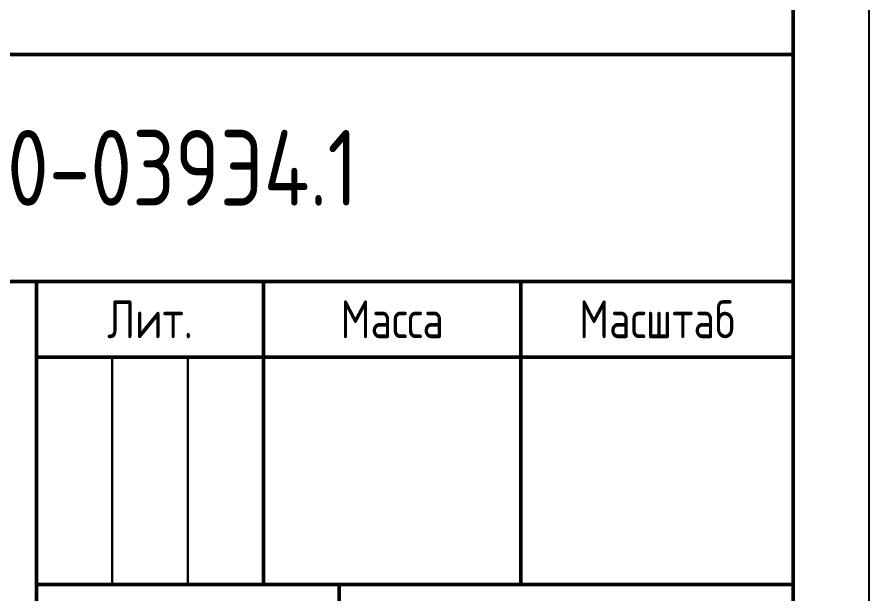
# Model space of a CAD drawing. Header units: millimetres. Extents: x -920 to 3495, y -90 to 589.
# Drawn here: x 1500.7 to 1557, y 24.4 to 62.5 of the extents above; entities that cross this region are included whole.
import ezdxf

# ---------------------------------------------------------------- set-up
doc = ezdxf.new("R2010")
doc.units = ezdxf.units.MM
doc.styles.add('Gost_type_A', font='GOST_0.TTF')

# ---------------------------------------------------------------- blocks, each defined once
blk = doc.blocks.new('Штамп большой нижний')
at = {"lineweight": 50}
for points in [[(-120, 55), (0, 55), (0, 40), (-120, 40)], [(-120, 40), (-50, 40), (-50, 15), (-120, 15)], [(-50, 40), (-35, 40), (-35, 35), (-50, 35)], [(-35, 40), (-18, 40), (-18, 35), (-35, 35)], [(-18, 40), (0, 40), (0, 35), (-18, 35)], [(-35, 19.974), (-50, 19.974), (-50, 35), (-35, 35)], [(-35, 35), (-18, 35), (-18, 19.974), (-35, 19.974)], [(-18, 35), (0, 35), (0, 19.974), (-18, 19.974)], [(-50, 19.974), (-30, 19.974), (-30, 15), (-50, 15)], [(-30, 19.974), (0, 19.974), (0, 15), (-30, 15)]]:
    blk.add_lwpolyline(points, close=True, dxfattribs=at)
for points in [[(-50, 35), (-45, 35), (-45, 19.974), (-50, 19.974)], [(-45, 35), (-40, 35), (-40, 19.974), (-45, 19.974)], [(-40, 35), (-35, 35), (-35, 19.974), (-40, 19.974)]]:
    blk.add_lwpolyline(points, close=True)
at = {"char_height": 2.5, "attachment_point": 5, "style": 'Gost_type_A'}
for s, insert, width in [('Лит.', (-42.5, 37.5), 15), ('Масса', (-26.5, 37.5), 17), ('Масштаб', (-9, 37.5), 18)]:
    blk.add_mtext(s, dxfattribs=dict(at, insert=insert, width=width))

msp = doc.modelspace()

# ---------------------------------------------------------------- linework, layer by layer
msp.add_lwpolyline([(1557, 420), (1557, 0), (1260, 0), (1260, 420)], close=True)
at = {"lineweight": 50}
msp.add_lwpolyline([(1552, 415), (1552, 5), (1280, 5), (1280, 415)], close=True, dxfattribs=at)

# ---------------------------------------------------------------- block references
msp.add_blockref('Штамп большой нижний', (1552, 5))

# ---------------------------------------------------------------- texts
at = {"insert": (1492, 52.5), "char_height": 5, "width": 120, "attachment_point": 5, "style": 'Gost_type_A'}
msp.add_mtext('ЮТКБ.656463.300-039Э4.1', dxfattribs=at)

doc.saveas('drawing.dxf')
